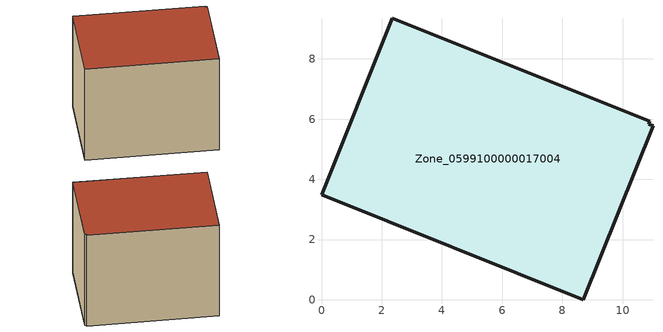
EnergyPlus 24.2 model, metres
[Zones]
Zone_0599100000017004
 floor ground (C_G): 10.91,5.93 10.87,5.83 11.01,5.77 8.7,0 0,3.48 2.35,9.35 z0.36
 wall outside (C_F): 10.91,5.93 2.35,9.35 0,3.48 8.7,0 11.01,5.77 10.87,5.83 10.91,5.93 z0.36:8.12
 roof outside (C_R): 10.87,5.83 10.91,5.93 2.35,9.35 0,3.48 8.7,0 11.01,5.77 z8.12
[BUILDING]
Pand.0599100000017004: North Axis=0; Terrain=City; Loads Convergence Tolerance Value=0.04; Temperature Convergence Tolerance Value=0.4; Solar Distribution=FullExterior; Maximum Number of Warmup Days=25; Minimum Number of Warmup Days=1
[Site:Location]
Rotterdam.The.Hague.AP_ZH_NLD Design_Conditions: Latitude=51.96; Longitude=4.45; Time Zone=1; Elevation=-4.5
[SITE:GROUNDTEMPERATURE:BUILDINGSURFACE]
18, 18, 18, 18, 18, 18, 18, 18, 18, 18, 18, 18
[MATERIAL] Thermal Absorptance=0.9; Solar Absorptance=0.7; Visible Absorptance=0.7
Name | Roughness | Thickness | Conductivity | Density | Specific Heat
G.TC.1965-1974 | MediumSmooth | 0.15 | 0.882353 | 540 | 1210
F.TC.1965-1974 | Rough | 0.3 | 0.697674 | 1920 | 840
R.TC.1965-1974 | MediumRough | 0.2 | 0.232558 | 1500 | 1000
[CONSTRUCTION]
C_G: G.TC.1965-1974
C_F: F.TC.1965-1974
C_R: R.TC.1965-1974
[ZONE]
Zone_0599100000017004: Type=1; Multiplier=1; Ceiling Height=Autocalculate; Volume=Autocalculate; Floor Area=autocalculate; Part of Total Floor Area=Yes
[ZONEINFILTRATION:DESIGNFLOWRATE]
Infil_Zone_0599100000017004: Zone or ZoneList or Space or SpaceList=Zone_0599100000017004; Schedule=AlwaysOn; Design Flow Rate Calculation Method=Flow/Area; Flow Rate per Floor Area=0.003; Constant Term Coefficient=1; Temperature Term Coefficient=0; Velocity Term Coefficient=0; Velocity Squared Term Coefficient=0
[HVACTEMPLATE:ZONE:IDEALLOADSAIRSYSTEM]
Zone_0599100000017004: Maximum Heating Supply Air Temperature=50; Minimum Cooling Supply Air Temperature=13; Maximum Heating Supply Air Humidity Ratio=0.0156; Minimum Cooling Supply Air Humidity Ratio=0.0077; Heating Limit=NoLimit; Cooling Limit=NoLimit; Dehumidification Control Type=ConstantSensibleHeatRatio; Cooling Sensible Heat Ratio=0.7; Dehumidification Setpoint=60; Humidification Control Type=None; Humidification Setpoint=30; Outdoor Air Method=None; Outdoor Air Flow Rate per Person=0.00944; Outdoor Air Flow Rate per Zone Floor Area=0; Outdoor Air Flow Rate per Zone=0; Demand Controlled Ventilation Type=None; Outdoor Air Economizer Type=NoEconomizer; Heat Recovery Type=None; Sensible Heat Recovery Effectiveness=0.7; Latent Heat Recovery Effectiveness=0.65
[ZONECONTROL:THERMOSTAT]
ThermostatControl_Zone_0599100000017004: Zone or ZoneList=Zone_0599100000017004; Control Type Schedule=DualSetpointControlType; Control 1=Thermostat_Zone_0599100000017004; Temperature Difference Between Cutout And Setpoint=0
[THERMOSTATSETPOINT:DUALSETPOINT]
Thermostat_Zone_0599100000017004: Heating Setpoint Temperature Schedule=HeatingSetpoint_Zone_0599100000017004; Cooling Setpoint Temperature Schedule=CoolingSetpoint_Zone_0599100000017004
[SCHEDULE:COMPACT]
HeatingSetpoint_Zone_0599100000017004: Through: 12/31, For: AllDays, Until: 24:00, 21
CoolingSetpoint_Zone_0599100000017004: Through: 12/31, For: AllDays, Until: 24:00, 24
DualSetpointControlType: Through: 12/31, For: AllDays, Until: 24:00, 4
AlwaysOn: Through: 12/31, For: AllDays, Until: 24:00, 1
